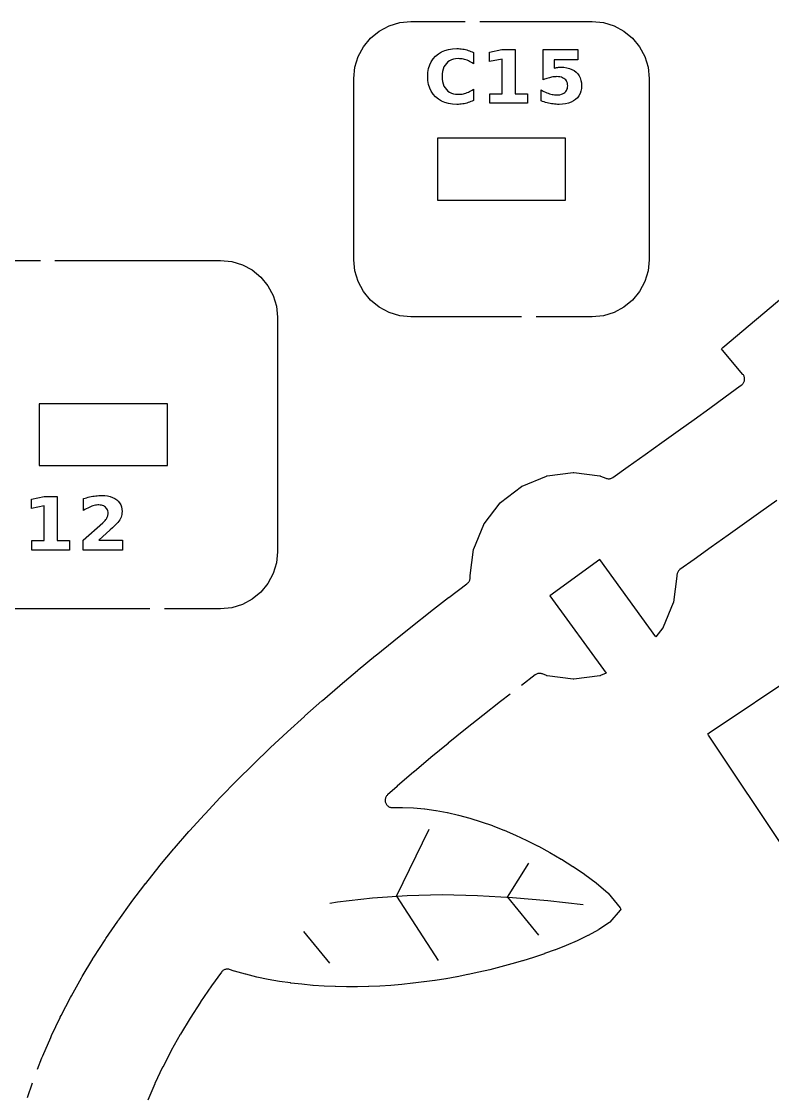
# Model space of a CAD drawing. Header units: millimetres. Extents: x 3 to 297, y 8 to 291.
# Drawn here: x 53.3 to 87.25, y 187.12 to 235.68 of the extents above; entities that cross this region are included whole.
import ezdxf

# ---------------------------------------------------------------- set-up
doc = ezdxf.new("R2010")
doc.units = ezdxf.units.MM
for name, color, linetype in [('CUT', 1, 'CONTINUOUS'), ('ENGRAVE', 5, 'CONTINUOUS'), ('SCORE', 7, 'CONTINUOUS')]:
    doc.layers.add(name, color=color, linetype=linetype)

msp = doc.modelspace()

# ---------------------------------------------------------------- linework, layer by layer
at = {"layer": 'CUT', "color": 1}
for points in [[(75.909, 222.325), (70.8963, 222.325), (70.3976, 222.3741), (69.9145, 222.5207), (69.4692, 222.7587), (69.0789, 223.0789), (68.7587, 223.4692), (68.5207, 223.9145), (68.3741, 224.3976), (68.325, 224.8963), (68.325, 233.1037), (68.3741, 233.6024), (68.5207, 234.0855), (68.7587, 234.5308), (69.0789, 234.9211), (69.4692, 235.2413), (69.9145, 235.4793), (70.3976, 235.6259), (70.8963, 235.675), (73.3633, 235.675)], [(74.0133, 235.675), (79.1037, 235.675), (79.6024, 235.6259), (80.0855, 235.4793), (80.5308, 235.2413), (80.9211, 234.9211), (81.2413, 234.5308), (81.4793, 234.0855), (81.6259, 233.6024), (81.675, 233.1037), (81.675, 224.8963), (81.6259, 224.3976), (81.4793, 223.9145), (81.2413, 223.4692), (80.9211, 223.0789), (80.5308, 222.7587), (80.0855, 222.5207), (79.6024, 222.3741), (79.1037, 222.325), (76.559, 222.325)], [(59.109, 209.125), (51.6963, 209.125), (51.1976, 209.1741), (50.7145, 209.3207), (50.2692, 209.5587), (49.8789, 209.8789), (49.5587, 210.2692), (49.3207, 210.7145), (49.1741, 211.1976), (49.125, 211.6963), (49.125, 222.3037), (49.1741, 222.8024), (49.3207, 223.2855), (49.5587, 223.7308), (49.8789, 224.1211), (50.2692, 224.4413), (50.7145, 224.6793), (51.1976, 224.8259), (51.6963, 224.875), (54.1633, 224.875)], [(54.8133, 224.875), (62.3037, 224.875), (62.8024, 224.8259), (63.2855, 224.6793), (63.7308, 224.4413), (64.1211, 224.1211), (64.4413, 223.7308), (64.6793, 223.2855), (64.8259, 222.8024), (64.875, 222.3037), (64.875, 211.6963), (64.8259, 211.1976), (64.6793, 210.7145), (64.4413, 210.2692), (64.1211, 209.8789), (63.7308, 209.5587), (63.2855, 209.3207), (62.8024, 209.1741), (62.3037, 209.125), (59.759, 209.125)], [(54.0222, 188.3091), (54.2229, 188.8247), (54.2246, 188.8288), (54.2588, 188.9121), (54.2605, 188.9162), (54.6207, 189.7482), (54.6224, 189.752), (54.6581, 189.8305), (54.6598, 189.8344), (55.0519, 190.6582), (55.0536, 190.6618), (55.0903, 190.7355), (55.0921, 190.7391), (55.5149, 191.5548), (55.5167, 191.5582), (55.5539, 191.6272), (55.5557, 191.6306), (56.0081, 192.4382), (56.0099, 192.4414), (56.0474, 192.5059), (56.0492, 192.509), (56.53, 193.3085), (56.5318, 193.3115), (56.5692, 193.3716), (56.5711, 193.3746), (57.0792, 194.166), (57.081, 194.1688), (57.1181, 194.2248), (57.1199, 194.2275), (57.6541, 195.0109), (57.6559, 195.0135), (57.6924, 195.0656), (57.6942, 195.0681), (58.2534, 195.8435), (58.2552, 195.8459), (58.291, 195.8943), (58.2928, 195.8967), (58.8758, 196.664), (58.8775, 196.6662), (58.9125, 196.7112), (58.9142, 196.7134), (59.5199, 197.4727), (59.5215, 197.4748), (59.5555, 197.5165), (59.5572, 197.5185), (60.1844, 198.2699), (60.186, 198.2718), (60.2189, 198.3105), (60.2205, 198.3124), (60.8675, 199.0553), (60.9009, 199.0929), (61.5691, 199.8302), (61.6012, 199.865), (62.2874, 200.5944), (62.3183, 200.6266), (63.0212, 201.3479), (63.0508, 201.3777), (63.7694, 202.0911), (63.7976, 202.1187), (64.5306, 202.8242), (64.5575, 202.8496), (65.3038, 203.5472), (65.3293, 203.5708), (66.0878, 204.2605), (66.112, 204.2822), (66.8815, 204.9641), (66.9043, 204.9841), (67.6836, 205.6582), (67.7051, 205.6766), (68.493, 206.3429), (68.5133, 206.3599), (69.3086, 207.0184), (69.3276, 207.034), (70.1292, 207.6848), (70.1469, 207.699), (70.9537, 208.3422), (70.9701, 208.3551), (71.7809, 208.9907), (71.796, 209.0024), (72.6096, 209.6304), (72.6234, 209.6409), (73.4387, 210.2613), (73.4513, 210.2708), (73.4537, 210.2725), (73.4791, 210.2936), (73.5011, 210.3158), (73.5208, 210.3399), (73.5382, 210.3659), (73.553, 210.3933), (73.5651, 210.4221), (73.5743, 210.4519), (73.5807, 210.4825), (73.5841, 210.5135), (73.5845, 210.5447), (73.5818, 210.5776), (73.5787, 210.601), (73.5772, 210.6179), (73.5787, 210.6347), (73.7336, 211.8112), (73.7365, 211.8278), (73.7423, 211.8437), (74.1964, 212.94), (74.2036, 212.9553), (74.2133, 212.9691), (74.9356, 213.9105), (74.9465, 213.9235), (74.9594, 213.9343), (75.9009, 214.6567), (75.9147, 214.6664), (75.93, 214.6736), (77.0263, 215.1277), (77.0422, 215.1334), (77.0588, 215.1364), (78.2353, 215.2913), (78.2522, 215.2927), (78.269, 215.2913), (79.4455, 215.1364), (79.4621, 215.1334), (79.478, 215.1277), (79.7174, 215.0285), (79.7501, 215.0168), (79.782, 215.009), (79.8145, 215.0044), (79.8474, 215.0031), (79.8801, 215.0052), (79.9125, 215.0105), (79.9442, 215.0191), (79.9749, 215.0308), (80.0042, 215.0456), (80.0335, 215.0643), (80.7249, 215.5561), (81.4924, 216.102), (82.247, 216.6393), (82.9877, 217.1682), (82.9883, 217.1686), (83.7131, 217.6886), (83.714, 217.6892), (84.4221, 218.2004), (84.4232, 218.2013), (85.1132, 218.7037), (85.1147, 218.7047), (85.7854, 219.1982), (85.7871, 219.1995), (85.8572, 219.2517), (85.8827, 219.2726), (85.9047, 219.2946), (85.9245, 219.3186), (85.942, 219.3443), (85.9569, 219.3717), (85.9691, 219.4003), (85.9785, 219.4299), (85.9851, 219.4603), (85.9887, 219.4913), (85.9893, 219.5224), (85.987, 219.5534), (85.9816, 219.584), (85.9734, 219.6141), (85.9624, 219.6431), (85.9486, 219.671), (85.9322, 219.6975), (85.9123, 219.7237), (84.991, 220.8217), (84.9431, 220.8848), (85.0012, 220.9386), (88.0531, 223.4995)], [(87.4419, 214.0287), (86.7253, 213.5113), (86.719, 213.5068), (85.9878, 212.9823), (85.9833, 212.979), (85.2388, 212.4474), (84.4791, 211.9065), (83.7101, 211.3596), (83.0648, 210.9006), (83.0391, 210.8803), (83.0167, 210.859), (82.9964, 210.8356), (82.9785, 210.8104), (82.963, 210.7836), (82.9502, 210.7555), (82.94, 210.7263), (82.9327, 210.6962), (82.9283, 210.6656), (82.9268, 210.6329), (82.9268, 210.6146), (82.9256, 210.601), (82.7707, 209.4245), (82.7678, 209.4078), (82.762, 209.392), (82.3079, 208.2957), (82.3007, 208.2803), (82.291, 208.2665), (81.9782, 207.8588), (79.4428, 211.3522), (77.1848, 209.7135), (79.7267, 206.211), (79.478, 206.108), (79.4621, 206.1022), (79.4455, 206.0993), (78.269, 205.9444), (78.2521, 205.9429), (78.2353, 205.9444), (77.0588, 206.0993), (77.0422, 206.1022), (77.0263, 206.108), (76.8501, 206.181), (76.8195, 206.192), (76.7896, 206.1996), (76.7592, 206.2044), (76.7285, 206.2063), (76.6977, 206.2052), (76.6671, 206.2013), (76.6371, 206.1944), (76.6079, 206.1848), (76.5797, 206.1724), (76.5527, 206.1574), (76.5259, 206.139), (75.9038, 205.6656)], [(98.5778, 182.1075), (84.3611, 203.4116), (84.3205, 203.4795), (84.3841, 203.5267), (88.5298, 206.2932)], [(75.3884, 205.2696), (74.9518, 204.9326), (74.9497, 204.931), (74.1573, 204.3099), (74.155, 204.3081), (73.3682, 203.6808), (73.3656, 203.6788), (72.5854, 203.0454), (72.5827, 203.0432), (71.8104, 202.4036), (71.8075, 202.4012), (71.0441, 201.7557), (71.0411, 201.753), (70.2879, 201.1015), (70.2846, 201.0987), (69.8487, 200.7124), (69.8249, 200.6891), (69.8046, 200.6651), (69.7868, 200.6392), (69.7715, 200.6117), (69.759, 200.5828), (69.7493, 200.5529), (69.7425, 200.5222), (69.7388, 200.4909), (69.7381, 200.4595), (69.7404, 200.4281), (69.7458, 200.3971), (69.7541, 200.3668), (69.7653, 200.3374), (69.7793, 200.3093), (69.796, 200.2826), (69.8152, 200.2576), (69.8367, 200.2347), (69.8603, 200.2139), (69.8858, 200.1955), (69.913, 200.1797), (69.9415, 200.1665), (69.9713, 200.1562), (70.0018, 200.1488), (70.033, 200.1444), (70.0662, 200.1429), (70.5087, 200.145), (70.5201, 200.1448), (71.0146, 200.1234), (71.0257, 200.1226), (71.522, 200.0778), (71.5327, 200.0766), (72.0306, 200.0085), (72.041, 200.0069), (72.5406, 199.9161), (72.5504, 199.914), (73.0518, 199.8008), (73.0611, 199.7985), (73.5642, 199.6632), (73.573, 199.6607), (74.0777, 199.5038), (74.086, 199.5011), (74.5924, 199.3231), (74.6002, 199.3202), (75.1082, 199.1215), (75.1155, 199.1185), (75.625, 198.8994), (75.6319, 198.8963), (76.1429, 198.6571), (76.1494, 198.6539), (76.6619, 198.3946), (76.6682, 198.3913), (77.182, 198.1117), (77.1882, 198.1082), (77.7033, 197.8076), (77.7097, 197.8037), (78.2259, 197.4802), (78.2329, 197.4757), (78.7501, 197.1259), (78.7584, 197.12), (79.276, 196.7365), (79.2879, 196.7271), (79.8061, 196.2894), (79.817, 196.2792), (79.8269, 196.2681), (80.3587, 195.6073), (80.3987, 195.5521), (80.3575, 195.499), (79.8997, 194.9645), (79.8875, 194.9515), (79.8732, 194.941), (79.4038, 194.629), (79.3863, 194.6184), (78.9115, 194.3589), (78.9001, 194.3531), (78.4202, 194.1232), (78.4117, 194.1194), (77.9289, 193.911), (77.922, 193.9081), (77.4372, 193.7167), (77.4313, 193.7144), (76.9451, 193.5372), (76.9398, 193.5354), (76.4525, 193.3707), (76.4476, 193.3691), (75.9593, 193.2157), (75.9547, 193.2143), (75.4656, 193.0714), (75.4613, 193.0701), (74.9714, 192.9371), (74.9672, 192.936), (74.4767, 192.8125), (74.4725, 192.8114), (73.9815, 192.6972), (73.9773, 192.6962), (73.4857, 192.591), (73.4815, 192.5902), (72.9893, 192.494), (72.9852, 192.4932), (72.4925, 192.4059), (72.4883, 192.4052), (71.995, 192.327), (71.9908, 192.3263), (71.497, 192.2571), (71.4927, 192.2565), (70.9984, 192.1965), (70.994, 192.196), (70.4993, 192.1453), (70.4947, 192.1448), (69.9995, 192.1036), (69.9948, 192.1033), (69.4991, 192.0718), (69.4943, 192.0715), (68.998, 192.05), (68.9931, 192.0498), (68.4963, 192.0386), (68.4912, 192.0385), (67.9938, 192.0379), (67.9886, 192.0379), (67.4907, 192.0483), (67.4853, 192.0484), (66.9868, 192.0702), (66.9811, 192.0705), (66.4821, 192.1042), (66.4762, 192.1046), (65.9766, 192.1508), (65.9704, 192.1514), (65.4702, 192.2107), (65.4637, 192.2116), (64.9628, 192.2849), (64.956, 192.286), (64.4545, 192.3743), (64.4472, 192.3757), (63.945, 192.4803), (63.9372, 192.4821), (63.4344, 192.6048), (63.4257, 192.6071), (62.9223, 192.7503), (62.9124, 192.7534), (62.7066, 192.8217), (62.6743, 192.8307), (62.6432, 192.8362), (62.6116, 192.8386), (62.58, 192.838), (62.5486, 192.8343), (62.5176, 192.8275), (62.4875, 192.8178), (62.4585, 192.8052), (62.4309, 192.7898), (62.4048, 192.7718), (62.3807, 192.7513), (62.3586, 192.7287), (62.3378, 192.7025), (61.8933, 192.0862), (61.8878, 192.0783), (61.3971, 191.3588), (61.3915, 191.3504), (60.9275, 190.6275), (60.9219, 190.6185), (60.4853, 189.8926), (60.4797, 189.8829), (60.0715, 189.1542), (60.0659, 189.1438), (59.6868, 188.4124), (59.6813, 188.4014), (59.332, 187.6674), (59.3267, 187.6556), (59.0079, 186.9191)], [(53.5674, 187.0393), (53.7955, 187.7001)]]:
    msp.add_lwpolyline(points, dxfattribs=at)
for points in [[(77.895, 227.605), (77.895, 230.395), (72.105, 230.395), (72.105, 227.605), (77.895, 227.605)], [(59.895, 215.605), (59.895, 218.395), (54.105, 218.395), (54.105, 215.605), (59.895, 215.605)]]:
    msp.add_lwpolyline(points, close=True, dxfattribs=at)
at = {"layer": 'ENGRAVE', "color": 5}
for points in [[(73.6156, 232.0537), (73.5561, 232.0299), (73.4957, 232.0086), (73.4345, 231.9898), (73.3726, 231.9734), (73.3097, 231.9594), (73.246, 231.9481), (73.1813, 231.9392), (73.1158, 231.9329), (73.0493, 231.9291), (72.9819, 231.9278), (72.7866, 231.9372), (72.6052, 231.9655), (72.4379, 232.0126), (72.2846, 232.0786), (72.1453, 232.1635), (72.02, 232.2672), (71.9116, 232.387), (71.8229, 232.5202), (71.7539, 232.6669), (71.7046, 232.8271), (71.6751, 233.0006), (71.6652, 233.1876), (71.6751, 233.375), (71.7046, 233.549), (71.7539, 233.7094), (71.8229, 233.8563), (71.9116, 233.9897), (72.02, 234.1096), (72.1453, 234.2133), (72.2846, 234.2981), (72.4379, 234.3641), (72.6052, 234.4113), (72.7866, 234.4395), (72.9819, 234.449), (73.0493, 234.4477), (73.1158, 234.4439), (73.1813, 234.4376), (73.246, 234.4287), (73.3097, 234.4173), (73.3726, 234.4034), (73.4345, 234.387), (73.4957, 234.3681), (73.5561, 234.3468), (73.6156, 234.3231), (73.6743, 234.2969), (73.7323, 234.2683), (73.7323, 233.7654), (73.6743, 233.8032), (73.6167, 233.8375), (73.5593, 233.8683), (73.5022, 233.8956), (73.4454, 233.9193), (73.3888, 233.9395), (73.3319, 233.9564), (73.274, 233.9703), (73.2151, 233.981), (73.1552, 233.9887), (73.0943, 233.9933), (73.0324, 233.9949), (72.9246, 233.9889), (72.8248, 233.971), (72.7329, 233.9411), (72.649, 233.8994), (72.573, 233.8457), (72.505, 233.78), (72.4464, 233.7039), (72.3983, 233.6187), (72.361, 233.5245), (72.3343, 233.4212), (72.3183, 233.3089), (72.313, 233.1876), (72.3183, 233.0667), (72.3343, 232.9548), (72.361, 232.8519), (72.3983, 232.7579), (72.4464, 232.6728), (72.505, 232.5967), (72.573, 232.5311), (72.649, 232.4774), (72.7329, 232.4356), (72.8248, 232.4058), (72.9246, 232.3879), (73.0324, 232.3819), (73.0943, 232.3834), (73.1552, 232.388), (73.2151, 232.3957), (73.274, 232.4065), (73.3319, 232.4203), (73.3888, 232.4372), (73.4454, 232.4574), (73.5022, 232.4812), (73.5593, 232.5084), (73.6167, 232.5392), (73.6743, 232.5736), (73.7323, 232.6114), (73.7323, 232.1085), (73.6743, 232.0798), (73.6156, 232.0537)], [(75.0228, 233.9786), (74.4548, 233.8614), (74.4548, 234.2878), (75.0196, 234.405), (75.6153, 234.405), (75.6153, 232.4079), (76.1687, 232.4079), (76.1687, 231.975), (74.4694, 231.975), (74.4694, 232.4079), (75.0228, 232.4079), (75.0228, 233.9786)], [(78.4423, 234.405), (78.4423, 233.9444), (77.3843, 233.9444), (77.3843, 233.5684), (77.4082, 233.5747), (77.4322, 233.5805), (77.4562, 233.5857), (77.4802, 233.5905), (77.5043, 233.5948), (77.5284, 233.5985), (77.5527, 233.6018), (77.5773, 233.6044), (77.6022, 233.6065), (77.6275, 233.6079), (77.6531, 233.6088), (77.6789, 233.6091), (77.8216, 233.6029), (77.9533, 233.5844), (78.074, 233.5536), (78.1839, 233.5104), (78.2827, 233.4548), (78.3707, 233.3869), (78.4463, 233.308), (78.5081, 233.2194), (78.5562, 233.121), (78.5906, 233.013), (78.6112, 232.8952), (78.6181, 232.7676), (78.6106, 232.6411), (78.5881, 232.524), (78.5507, 232.4165), (78.4983, 232.3184), (78.431, 232.2299), (78.3487, 232.1508), (78.2531, 232.0826), (78.1459, 232.0269), (78.027, 231.9835), (77.8966, 231.9526), (77.7545, 231.934), (77.6008, 231.9278), (77.532, 231.9289), (77.4635, 231.9322), (77.3951, 231.9378), (77.327, 231.9455), (77.2591, 231.9555), (77.1915, 231.9677), (77.124, 231.9821), (77.0567, 231.9989), (76.9894, 232.0179), (76.9224, 232.0393), (76.8554, 232.063), (76.7886, 232.0889), (76.7886, 232.5821), (76.8543, 232.5457), (76.9188, 232.5125), (76.9821, 232.4824), (77.0444, 232.4555), (77.1055, 232.4318), (77.1654, 232.4112), (77.2243, 232.3938), (77.282, 232.3796), (77.3386, 232.3685), (77.394, 232.3606), (77.4483, 232.3558), (77.5015, 232.3542), (77.5748, 232.3573), (77.6427, 232.3666), (77.7052, 232.3821), (77.7623, 232.4038), (77.8141, 232.4317), (77.8604, 232.4657), (77.9005, 232.5051), (77.9332, 232.5488), (77.9587, 232.5969), (77.9769, 232.6495), (77.9878, 232.7064), (77.9914, 232.7676), (77.9878, 232.8294), (77.9769, 232.8866), (77.9587, 232.9394), (77.9332, 232.9876), (77.9005, 233.0312), (77.8604, 233.0704), (77.8141, 233.1042), (77.7623, 233.1319), (77.7052, 233.1534), (77.6427, 233.1688), (77.5748, 233.178), (77.5015, 233.1811), (77.456, 233.1801), (77.4095, 233.1772), (77.362, 233.1723), (77.3135, 233.1655), (77.2639, 233.1568), (77.2134, 233.1461), (77.1618, 233.1333), (77.1089, 233.1185), (77.0548, 233.1015), (76.9993, 233.0824), (76.9426, 233.0612), (76.8847, 233.0378), (76.8847, 234.405), (78.4423, 234.405)], [(54.3228, 213.7786), (53.7548, 213.6614), (53.7548, 214.0878), (54.3196, 214.205), (54.9153, 214.205), (54.9153, 212.2079), (55.4687, 212.2079), (55.4687, 211.775), (53.7694, 211.775), (53.7694, 212.2079), (54.3228, 212.2079), (54.3228, 213.7786)], [(57.8611, 211.775), (56.0951, 211.775), (56.0951, 212.2356), (56.9822, 213.0185), (57.0201, 213.0542), (57.0545, 213.0896), (57.0855, 213.1247), (57.1131, 213.1595), (57.1373, 213.1941), (57.158, 213.2285), (57.1754, 213.2629), (57.1896, 213.2977), (57.2007, 213.333), (57.2086, 213.3688), (57.2134, 213.405), (57.2149, 213.4417), (57.2118, 213.4968), (57.2022, 213.5482), (57.1863, 213.5959), (57.1639, 213.6399), (57.1353, 213.6802), (57.1002, 213.7167), (57.0598, 213.7486), (57.0153, 213.7746), (56.9665, 213.7949), (56.9136, 213.8093), (56.8564, 213.818), (56.795, 213.8209), (56.7454, 213.8192), (56.6943, 213.8139), (56.6416, 213.8052), (56.5874, 213.793), (56.5317, 213.7774), (56.4744, 213.7582), (56.4157, 213.7357), (56.3556, 213.7097), (56.2941, 213.6803), (56.2313, 213.6476), (56.1672, 213.6114), (56.1017, 213.5719), (56.1017, 214.1057), (56.1721, 214.1281), (56.2422, 214.1487), (56.312, 214.1674), (56.3816, 214.1842), (56.4509, 214.1992), (56.52, 214.2123), (56.5886, 214.2235), (56.6569, 214.2327), (56.7246, 214.2398), (56.7919, 214.2449), (56.8588, 214.2479), (56.9252, 214.249), (57.0652, 214.2436), (57.1944, 214.2276), (57.3128, 214.2009), (57.4204, 214.1636), (57.5172, 214.1156), (57.6031, 214.0569), (57.677, 213.9887), (57.7374, 213.912), (57.7844, 213.827), (57.818, 213.7336), (57.8381, 213.6317), (57.8448, 213.5214), (57.842, 213.456), (57.8334, 213.392), (57.8192, 213.3296), (57.7993, 213.2686), (57.7736, 213.2091), (57.7423, 213.1511), (57.7018, 213.0907), (57.6488, 213.0237), (57.5832, 212.9503), (57.505, 212.8705), (57.4143, 212.7841), (57.311, 212.6913), (56.7918, 212.2356), (57.8611, 212.2356), (57.8611, 211.775)]]:
    msp.add_lwpolyline(points, close=True, dxfattribs=at)
at = {"layer": 'SCORE', "color": 7}
for points in [[(70.2511, 196.1437), (71.7238, 199.1673)], [(75.2632, 196.0968), (76.232, 197.6316)], [(67.2359, 195.8209), (67.5897, 195.8772), (69.1633, 196.0598), (70.7413, 196.17), (72.3238, 196.2068), (73.9106, 196.1738), (75.5011, 196.0791), (77.0947, 195.9344), (78.6904, 195.7544)], [(70.2511, 196.1437), (72.1355, 193.2352)], [(75.2632, 196.0968), (76.6734, 194.3695)], [(66.0548, 194.542), (67.2304, 193.1021)]]:
    msp.add_lwpolyline(points, dxfattribs=at)

doc.saveas('drawing.dxf')
